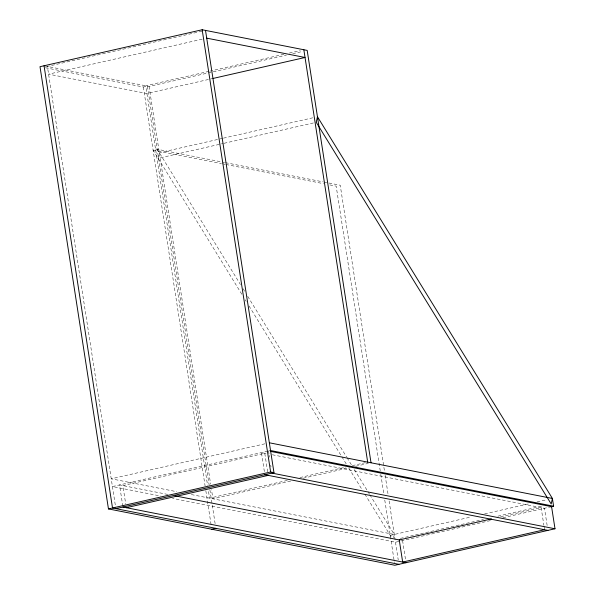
<?xml version="1.0" encoding="UTF-8"?>
<svg xmlns="http://www.w3.org/2000/svg" width="595" height="595" viewBox="0 0 595 595"><rect width="100%" height="100%" fill="white"/><g stroke="black" fill="none" stroke-linecap="round" stroke-linejoin="round"><path stroke-width="0.45" stroke-dasharray="2.98 2.23" d="M393.607 537.649L394.292 534.474L369.949 494.921M201.898 31.23L47.392 66.424L115.72 507.78M202.188 39.173L48.589 74.167L146.92 93.504L211.976 78.681M208.971 71.355L145.723 85.762L207.573 485.289M209.871 71.147L283.964 54.271M289.386 53.037L300.23 50.568M45.436 67.763L143.343 87.019L147.396 86.097L209.18 485.208M44.96 65.948L149.062 86.424L286.403 55.134M292.725 53.691L302.662 51.43M241.808 294.242L153.116 150.163L157.169 149.241L224.568 162.494M222.582 138.352L159.334 152.759L158.136 158.315L223.192 143.492M223.482 138.144L312.933 117.765M224.092 143.283L313.543 122.912M264.834 443.818L111.235 478.811L176.767 491.701M267.839 451.144L112.433 486.546L160.672 496.037M268.739 450.943L270.546 450.527M287.266 480.448L209.566 498.149L208.287 489.878M299.917 477.562L345.993 467.068M352.322 465.625L367.68 462.129M290.605 481.102L212.906 498.803L211.485 489.618M303.257 478.224L349.339 467.722M355.661 466.287L368.312 463.401M390.238 535.396L471.091 516.981M484.642 513.894L529.818 503.601M537.047 501.957L546.984 499.688M400.323 538.386L483.445 519.45M497.903 516.155L543.079 505.862M500.469 516.884L541.145 507.617L543.882 525.303M490.362 520.603L395.489 542.216L172.505 498.365M502.909 517.747L550.695 506.858M225.475 162.673L322.921 181.839M323.836 182.018L340.228 185.238L384.563 471.619M153.116 150.163L221.422 163.595M222.329 163.774L225.066 164.317M225.974 164.495L323.42 183.654M329.801 184.911L336.175 186.161L380.22 470.704M265.98 453.502L261.428 452.609L264.44 472.066M272.346 454.759L544.485 508.271L547.221 525.965M191.33 494.564L394.292 534.474M167.768 494.423L119.528 484.932L122.815 506.159M157.169 149.241L240.432 284.507M243.005 288.687L244.813 291.624M247.736 296.377L346.617 457.027M347.063 457.748L351.972 465.721M354.367 469.611L367.539 491.009M368 491.76L369.48 494.17M245.207 299.776L246.181 301.36M249.037 306.001L346.416 464.204M348.826 468.116L361.998 489.521M364.876 494.192L391.146 536.869M544.016 526.188L544.425 528.843M402.584 540.595L405.597 560.059M385.129 475.293L388.111 494.564M389.108 500.99L398.226 559.902M380.793 474.379L383.775 493.657M384.772 500.083L394.44 562.535M268.524 450.988L269.066 454.528M269.208 455.413L269.483 457.183M270.71 465.141L270.985 466.911M267.646 471.835L264.768 453.264L122.867 485.594L125.746 504.166M149.062 86.424L210.63 484.107M209.886 489.774L215.145 523.741M143.343 87.019L205.126 486.108M205.833 490.697L211.374 526.501"/><path stroke-width="0.89" d="M371.02 462.784L307.184 50.404L202.166 29.75L39.999 66.692L108.461 508.926L394.857 565.25L555.001 528.769L551.58 506.657L270.338 451.352M212.876 78.481L305.042 57.484L206.71 38.147M108.461 508.926L270.628 471.984L273.968 472.638L205.513 30.405M115.854 508.658L273.968 472.638M126.289 507.706L268.189 475.375M211.805 529.253L215.859 528.33M491.433 518.937L399.245 539.94L402.666 562.052L544.566 529.729M550.896 506.814L553.603 506.196L552.405 498.454L317.447 116.739L316.25 122.295L551.208 504.01L552.405 498.454L269.349 442.792M270.546 450.527L553.603 506.196M271.945 473.099L555.001 528.769M264.849 474.721L547.906 530.383M175.049 495.851L399.855 540.059M122.949 507.044L406.006 562.714M398.91 564.328L112.514 508.004L44.052 65.77M303.837 49.742L367.68 462.129M202.166 29.75L270.628 471.984"/></g></svg>
